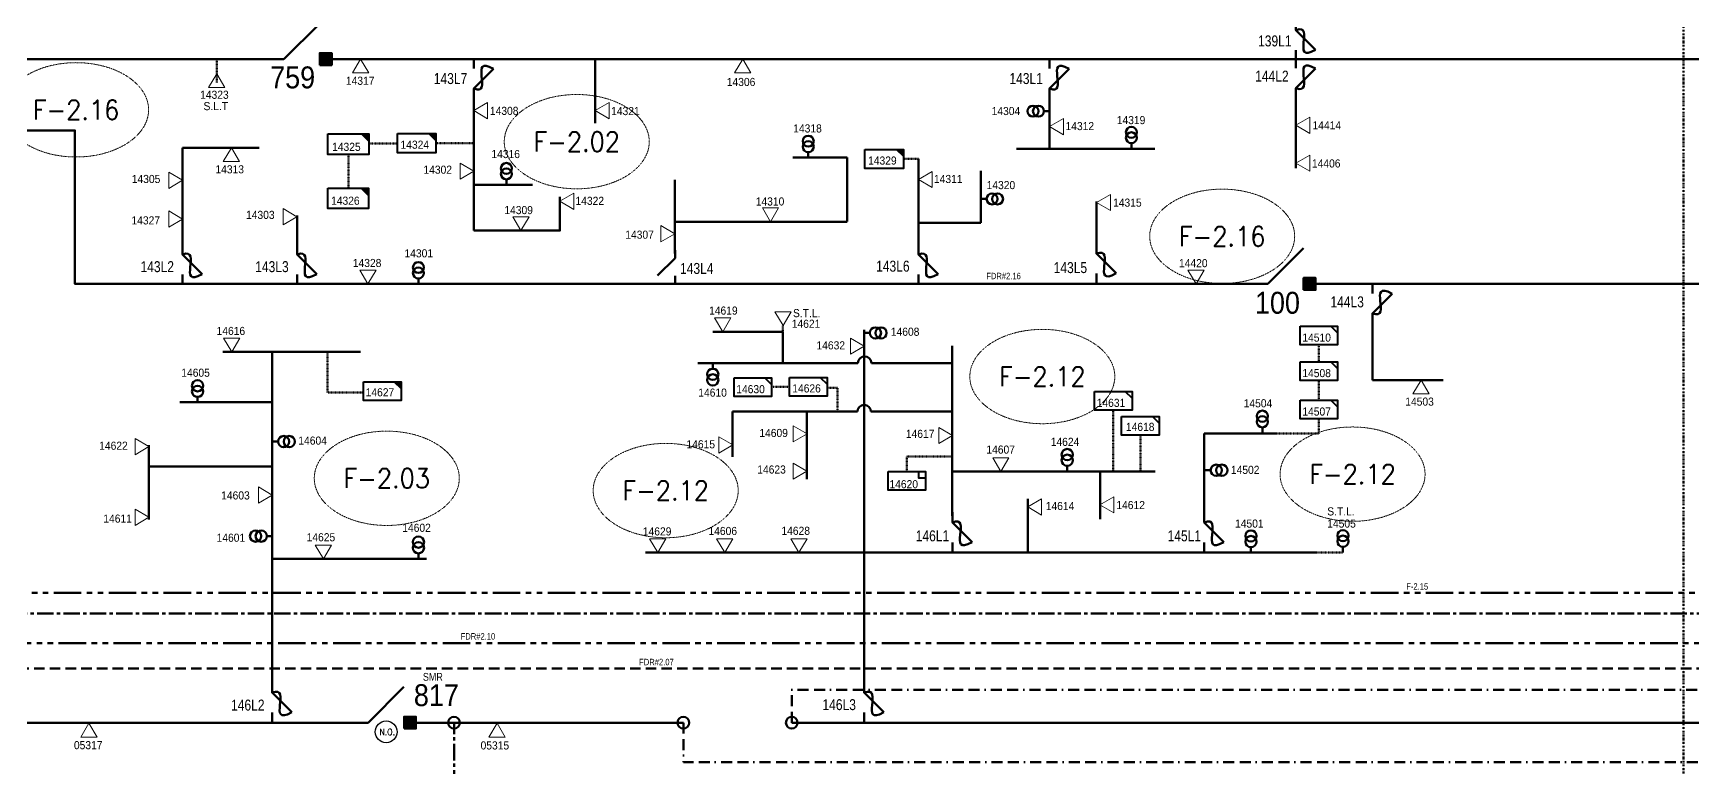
# Model space of a CAD drawing. Header units: metres. Extents: x 65984 to 144644, y -19036 to 23726.
# Drawn here: x 116223 to 116979, y 21419 to 21754 of the extents above; entities that cross this region are included whole.
import ezdxf
from ezdxf.enums import TextEntityAlignment as Align

# ---------------------------------------------------------------- set-up
doc = ezdxf.new("R2010")
doc.units = ezdxf.units.M
doc.header["$MEASUREMENT"] = 0
for name, pattern in [('( Border )', [1.75, 0.5, -0.25, 0.5, -0.25, 0, -0.25]), ('( Center )', [2, 1.25, -0.25, 0.25, -0.25]), ('( Phantom )', [2.5, 1.25, -0.25, 0.25, -0.25, 0.25, -0.25]), ('DGN Style 3', [0.013877, 0, -0.013877]), ('DGN Style 4', [1.6, 0.8, -0.4, 0, -0.4]), ('HIDDEN2', [2381.25, 1587.5, -793.75])]:
    doc.linetypes.add(name, pattern=pattern)
doc.layers.get('0').update_dxf_attribs({"color": 95, "lineweight": 40})
for name, color, linetype, lineweight in [('ABS', 7, 'Continuous', 40), ('ABS NUMBER', 112, 'Continuous', 30), ('d_fco', 5, 'Continuous', 40), ('d_fco text', 95, 'Continuous', 40), ('d_oh branch', 94, 'Continuous', 40), ('d_switch', 95, 'Continuous', 40), ('d_tf', 1, 'Continuous', 40), ('d_tf no', 6, 'Continuous', 40), ('d_tf_200', 1, 'Continuous', 40), ('d_ug cable', 95, 'Continuous', 40), ('d_ug main line', 95, 'Continuous', 40), ('d_ug tf', 1, 'Continuous', 40), ('d_unit sub', 7, 'Continuous', 40), ('FDR  1  16', 234, 'Continuous', 40), ('fedr no', 95, 'Continuous', 40), ('O H MAIN FEEDER', 4, 'Continuous', 100), ('SW N O', 114, 'Continuous', 30)]:
    doc.layers.add(name, color=color, linetype=linetype, lineweight=lineweight)
doc.styles.add('Style-Arial', font='arial.ttf')
doc.styles.add('Style-ENGINEERING', font='ENGINEERING.shx')
doc.styles.add('Style-msdefault', font='msdefault.shx')
doc.styles.add('Style-STANDARD', font='STANDARD.shx')

# ---------------------------------------------------------------- blocks, each defined once
blk = doc.blocks.new('TFU_46')
at = {"layer": 'd_tf_200', "color": 4, "linetype": 'Continuous', "lineweight": 53}
blk.add_line((0, 10), (0, 0), dxfattribs=at)
at = {"layer": 'd_tf_200', "color": 4, "linetype": 'Continuous', "lineweight": 53, "extrusion": (0, 0, -1)}
for centre in [(0, 30), (0, 20)]:
    blk.add_circle(centre, 10, dxfattribs=at)
blk = doc.blocks.new('TF_8')
at = {"color": 0, "linetype": 'ByBlock', "lineweight": -2}
blk.add_line((6.3, 4.95), (9.9, 1.35), dxfattribs=at)
blk.add_3dface([(-10.1, 4.95), (9.9, 4.95), (9.9, -5.05), (-10.1, -5.05)], dxfattribs=at)
blk = doc.blocks.new('exist.us-1000kva')
at = {"color": 0, "linetype": 'ByBlock', "lineweight": -2, "flags": 128}
blk.add_lwpolyline([(40, 12.9), (32.8, 20), (40, 20)], close=True, dxfattribs=at)
at = {"color": 0, "linetype": 'ByBlock', "lineweight": -2, "extrusion": (0, 0, -1)}
blk.add_solid([(-40, 12.9), (-32.8, 20), (-40, 20)], dxfattribs=at)
at = {"color": 0, "linetype": 'ByBlock', "lineweight": -2, "xscale": 2, "yscale": 2}
blk.add_blockref('TF_8', (20.2, 10.1), dxfattribs=at)
blk = doc.blocks.new('TFU_8')
at = {"layer": 'd_tf_200', "color": 9, "linetype": 'Continuous', "lineweight": 53}
blk.add_line((0, 10), (0, 0), dxfattribs=at)
at = {"layer": 'd_tf_200', "color": 9, "linetype": 'Continuous', "lineweight": 53, "extrusion": (0, 0, -1)}
for centre in [(0, 30), (0, 20)]:
    blk.add_circle(centre, 10, dxfattribs=at)
blk = doc.blocks.new('TF3')
at = {"color": 0, "linetype": 'ByBlock', "lineweight": -2}
for p, q in [((11.3, 9), (18.3, 9)), ((18.3, 9), (18.3, 2))]:
    blk.add_line(p, q, dxfattribs=at)
at = {"color": 0, "linetype": 'ByBlock', "lineweight": -2, "flags": 128}
blk.add_lwpolyline([(18.3, 2), (11.3, 2), (11.3, 9)], dxfattribs=at)
at = {"color": 0, "linetype": 'ByBlock', "lineweight": -2}
blk.add_3dface([(-21.7, 9), (18.3, 9), (18.3, -11), (-21.7, -11)], dxfattribs=at)
blk = doc.blocks.new('TFU_47')
at = {"layer": 'd_tf_200', "color": 234, "linetype": 'Continuous', "lineweight": 53}
blk.add_line((0, 10), (0, 0), dxfattribs=at)
for centre in [(0, 30), (0, 20)]:
    blk.add_circle(centre, 10, dxfattribs=at)
blk = doc.blocks.new('ABS2_1_1')
at = {"color": 0, "linetype": 'ByBlock', "lineweight": -2, "ltscale": 500}
for q in [(-29900, 43500), (0, 0)]:
    blk.add_line((0, 13600), q, dxfattribs=at)
at = {"color": 0, "linetype": 'ByBlock', "lineweight": -2, "ltscale": 500, "flags": 128}
for points in [[(5000, 43600), (-5000, 43600), (-5000, 53600), (5000, 53600)], [(3791, 49653), (3791, 49653), (3791, 49653)]]:
    blk.add_lwpolyline(points, close=True, dxfattribs=at)
at = {"color": 0, "linetype": 'ByBlock', "lineweight": -2, "ltscale": 500}
for points in [[(5000, 43600), (-5000, 43600), (5000, 53600), (-5000, 53600)], [(3791, 49653), (3791, 49653), (3791, 49653)]]:
    blk.add_solid(points, dxfattribs=at)
blk = doc.blocks.new('FUSE01')
at = {"color": 0, "linetype": 'ByBlock', "lineweight": -2}
blk.add_line((0, -17.15), (0, -22.55), dxfattribs=at)
at = {"color": 0, "linetype": 'ByBlock', "lineweight": -2, "flags": 128}
blk.add_lwpolyline([(0, 0.05), (0, -5.75), (-11.2, -16.95)], dxfattribs=at)
at = {"color": 0, "linetype": 'ByBlock', "lineweight": -2}
blk.add_open_spline([(-11.2, -16.95), (3.4, -25.35), (-11.6, -1.35), (0, -5.75)], degree=3, dxfattribs=at)
blk = doc.blocks.new('TFU_12')
at = {"layer": 'd_tf_200', "color": 5, "linetype": 'Continuous', "lineweight": 53}
blk.add_line((0, 10), (0, 0), dxfattribs=at)
for centre in [(0, 30), (0, 20)]:
    blk.add_circle(centre, 10, dxfattribs=at)
blk = doc.blocks.new('*U793')
at = {"layer": 'd_fco', "color": 234, "linetype": 'Continuous', "lineweight": 100}
for p, q in [((-8.3, 8.2), (-15.7, 8.2)), ((-8.3, 8.2), (7.9, -8.1)), ((15.7, 8.2), (8.3, 8.2))]:
    blk.add_line(p, q, dxfattribs=at)
blk = doc.blocks.new('*U892')
at = {"layer": 'SW N O', "color": 3}
blk.add_circle((0, 0), 16.8, dxfattribs=at)
at = {"layer": 'SW N O', "color": 3, "style": 'Style-STANDARD'}
blk.add_text('N.O.', height=9.6, dxfattribs=at).set_placement((1.7, -0.2), align=Align.MIDDLE_CENTER)
blk = doc.blocks.new('TRA1_216')
at = {"layer": 'd_tf', "color": 9, "linetype": 'Continuous', "lineweight": 0, "ltscale": 0.00031041, "flags": 128}
blk.add_lwpolyline([(10, -17), (0, 0), (-10, -17)], close=True, dxfattribs=at)
blk = doc.blocks.new('TRA1_215')
at = {"layer": 'd_tf', "color": 9, "linetype": 'Continuous', "lineweight": 0, "ltscale": 0.00031041, "xscale": 1.000046566207833, "yscale": 1.000046566207833, "zscale": 1.000046566207833, "rotation": 180}
blk.add_blockref('TRA1_216', (0, 0), dxfattribs=at)
blk = doc.blocks.new('TRA1_228')
at = {"layer": 'd_tf', "color": 4, "linetype": 'Continuous', "lineweight": 0, "ltscale": 0.00031041, "extrusion": (0, 0, -1), "flags": 128}
blk.add_lwpolyline([(-10, -17), (0, 0), (10, -17)], close=True, dxfattribs=at)
blk = doc.blocks.new('TRA1_227')
at = {"layer": 'd_tf', "color": 4, "linetype": 'Continuous', "lineweight": 0, "ltscale": 0.00031041, "xscale": 1.000046566207833, "yscale": 1.000046566207833, "zscale": 1.000046566207833, "rotation": 180}
blk.add_blockref('TRA1_228', (0, 0), dxfattribs=at)
blk = doc.blocks.new('TRA1_252')
at = {"layer": 'd_tf', "color": 234, "linetype": 'Continuous', "lineweight": 0, "ltscale": 0.00031041, "extrusion": (0, 0, -1), "flags": 128}
blk.add_lwpolyline([(-10, -17), (0, 0), (10, -17)], close=True, dxfattribs=at)
blk = doc.blocks.new('TRA1_251')
at = {"layer": 'd_tf', "color": 234, "linetype": 'Continuous', "lineweight": 0, "ltscale": 0.00031041, "xscale": 1.000046566207833, "yscale": 1.000046566207833, "zscale": 1.000046566207833, "rotation": 180}
blk.add_blockref('TRA1_252', (0, 0), dxfattribs=at)
blk = doc.blocks.new('TRA1_254')
at = {"layer": 'd_tf', "color": 5, "linetype": 'Continuous', "lineweight": 0, "ltscale": 0.00031041, "extrusion": (0, 0, -1), "flags": 128}
blk.add_lwpolyline([(-10, -17), (0, 0), (10, -17)], close=True, dxfattribs=at)
blk = doc.blocks.new('TRA1_253')
at = {"layer": 'd_tf', "color": 5, "linetype": 'Continuous', "lineweight": 0, "ltscale": 0.00031041, "xscale": 1.000046566207833, "yscale": 1.000046566207833, "zscale": 1.000046566207833, "rotation": 180}
blk.add_blockref('TRA1_254', (0, 0), dxfattribs=at)
blk = doc.blocks.new('TRA1_260')
at = {"layer": 'd_tf', "color": 234, "linetype": 'Continuous', "lineweight": 0, "ltscale": 0.000308355, "extrusion": (0, 0, -1), "flags": 128}
blk.add_lwpolyline([(-10, -17), (0, 0), (10, -17)], close=True, dxfattribs=at)
blk = doc.blocks.new('TRA1_259')
at = {"layer": 'd_tf', "color": 234, "linetype": 'Continuous', "lineweight": 0, "ltscale": 0.000308355, "xscale": 1.000046566207833, "yscale": 1.000046566207833, "zscale": 1.000046566207833, "rotation": 180}
blk.add_blockref('TRA1_260', (0, 0), dxfattribs=at)
blk = doc.blocks.new('TRA1_262')
at = {"layer": 'd_tf', "color": 5, "linetype": 'Continuous', "lineweight": 0, "ltscale": 0.000308355, "extrusion": (0, 0, -1), "flags": 128}
blk.add_lwpolyline([(-10, -17), (0, 0), (10, -17)], close=True, dxfattribs=at)
blk = doc.blocks.new('TRA1_261')
at = {"layer": 'd_tf', "color": 5, "linetype": 'Continuous', "lineweight": 0, "ltscale": 0.000308355, "xscale": 1.000046566207833, "yscale": 1.000046566207833, "zscale": 1.000046566207833, "rotation": 180}
blk.add_blockref('TRA1_262', (0, 0), dxfattribs=at)
blk = doc.blocks.new('TRA1_362')
at = {"layer": 'd_tf', "color": 234, "linetype": 'Continuous', "lineweight": 0, "ltscale": 0.000308355, "flags": 128}
blk.add_lwpolyline([(10, -17), (0, 0), (-10, -17)], close=True, dxfattribs=at)
blk = doc.blocks.new('TRA1_361')
at = {"layer": 'd_tf', "color": 234, "linetype": 'Continuous', "lineweight": 0, "ltscale": 0.000308355, "xscale": 1.000046566207833, "yscale": 1.000046566207833, "zscale": 1.000046566207833, "rotation": 180}
blk.add_blockref('TRA1_362', (0, 0), dxfattribs=at)
blk = doc.blocks.new('TRA1_374')
at = {"layer": 'd_tf', "color": 234, "linetype": 'Continuous', "lineweight": 0, "ltscale": 0.000215867, "flags": 128}
blk.add_lwpolyline([(10.1, -17), (0.1, 0), (-9.9, -17)], close=True, dxfattribs=at)
blk = doc.blocks.new('TRA1_373')
at = {"layer": 'd_tf', "color": 234, "linetype": 'Continuous', "lineweight": 0, "ltscale": 0.000215867, "xscale": 1.000046566207833, "yscale": 1.000046566207833, "zscale": 1.000046566207833, "rotation": 180}
blk.add_blockref('TRA1_374', (0, 0), dxfattribs=at)
blk = doc.blocks.new('*U2236')
at = {"layer": 'd_unit sub', "color": 9, "linetype": 'Continuous', "lineweight": 40, "flags": 128}
blk.add_lwpolyline([(20, 10), (20, 2.8), (12.8, 10)], close=True, dxfattribs=at)
at = {"layer": 'd_unit sub', "color": 9, "linetype": 'Continuous', "lineweight": 40, "xscale": 2, "yscale": 2, "rotation": 359.9999999999999}
blk.add_blockref('TF_8', (0.2, 0.1), dxfattribs=at)

msp = doc.modelspace()

# ---------------------------------------------------------------- linework, layer by layer
at = {"layer": 'd_oh branch', "color": 5, "linetype": 'Continuous', "lineweight": 100}
for p, q in [((116479.02, 21741.84), (116479.02, 21712.62)), ((116798.14, 21692.18), (116798.14, 21727.53)), ((116423.71, 21725.91), (116423.71, 21663.65)), ((116685.93, 21724.5), (116685.93, 21700.95)), ((116670.95, 21700.99), (116733.99, 21700.99)), ((116423.71, 21684.53), (116450.4, 21684.53))]:
    msp.add_line(p, q, dxfattribs=at)
at = {"layer": 'd_oh branch', "color": 234, "linetype": 'Continuous', "lineweight": 100}
for p, q in [((116290.99, 21656.33), (116290.99, 21701.41)), ((116290.99, 21701.41), (116325.95, 21701.41)), ((116569.07, 21696.94), (116593.86, 21696.94)), ((116593.86, 21667.84), (116593.86, 21696.94)), ((116626.26, 21696.34), (116626.26, 21656.73)), ((116654.7, 21690.99), (116654.7, 21667.21)), ((116515.28, 21686.87), (116515.28, 21653.22)), ((116707.33, 21676.96), (116707.33, 21655.76)), ((116343.24, 21655.7), (116343.24, 21670.59)), ((116515.28, 21667.72), (116593.86, 21667.72)), ((116654.7, 21667.21), (116626.26, 21667.16)), ((116833.04, 21595.51), (116833.04, 21623.33)), ((116833.04, 21595.51), (116865.21, 21595.51))]:
    msp.add_line(p, q, dxfattribs=at)
at = {"layer": 'd_oh branch', "color": 9, "linetype": 'Continuous', "lineweight": 100}
for p, q in [((116601.53, 21618.49), (116601.53, 21456.09)), ((116641.64, 21611.14), (116641.64, 21533.64)), ((116598.68, 21603.29), (116525.77, 21603.29)), ((116641.64, 21603.29), (116604.87, 21603.29)), ((116541.53, 21581.14), (116541.53, 21560.5)), ((116598.43, 21581.14), (116541.53, 21581.14)), ((116575.38, 21581.14), (116575.38, 21550.4)), ((116641.64, 21581.14), (116604.63, 21581.14)), ((116756.42, 21534.26), (116756.42, 21571.15)), ((116756.42, 21571.15), (116789.37, 21571.15)), ((116641.64, 21553.85), (116734.12, 21553.85)), ((116709.05, 21554.04), (116709.05, 21532.07)), ((116676.13, 21541.41), (116676.13, 21516.93)), ((116501.86, 21516.93), (116807.71, 21516.93))]:
    msp.add_line(p, q, dxfattribs=at)
at = {"layer": 'd_oh branch', "color": 4, "linetype": 'Continuous', "lineweight": 100}
for p, q in [((116372.12, 21608.37), (116309.34, 21608.37)), ((116331.83, 21455.4), (116331.83, 21608.37)), ((116331.83, 21585.41), (116289.85, 21585.41)), ((116275.66, 21532.02), (116275.66, 21565.84)), ((116331.83, 21556.07), (116275.66, 21556.07)), ((116331.83, 21513.98), (116402.19, 21513.98))]:
    msp.add_line(p, q, dxfattribs=at)
at = {"layer": 'd_oh branch', "color": 5, "linetype": 'Continuous', "lineweight": 100, "flags": 128}
msp.add_lwpolyline([(116423.71, 21663.65), (116462.95, 21663.65), (116462.95, 21679.03)], dxfattribs=at)
at = {"layer": 'd_oh branch', "color": 9, "linetype": 'Continuous', "lineweight": 100, "flags": 128}
msp.add_lwpolyline([(116564.42, 21603.29), (116564.42, 21617.58), (116532.58, 21617.58)], dxfattribs=at)
at = {"layer": 'd_oh branch', "color": 9, "linetype": 'Continuous', "lineweight": 100}
for centre, start, end in [((116601.78, 21603.23), 1.09261, 178.90739), ((116601.53, 21581.11), 0.59352, 179.40648)]:
    msp.add_arc(centre, 3.1, start, end, dxfattribs=at)
at = {"layer": 'd_ug cable', "color": 5, "linetype": 'DGN Style 3', "lineweight": 100}
msp.add_line((116306.66, 21731.23), (116306.66, 21741.84), dxfattribs=at)
at = {"layer": 'd_ug cable', "color": 9, "linetype": 'DGN Style 3', "lineweight": 100}
for p, q in [((116564.42, 21617.58), (116564.42, 21620.38)), ((116808.68, 21603.91), (116808.68, 21611.57)), ((116567.56, 21592.41), (116559.36, 21592.41)), ((116808.68, 21586.39), (116808.68, 21595.37)), ((116715, 21553.85), (116715, 21581.83)), ((116727.33, 21570.39), (116727.33, 21553.85)), ((116807.71, 21516.93), (116819.63, 21516.93))]:
    msp.add_line(p, q, dxfattribs=at)
at = {"layer": 'd_ug cable', "color": 9, "linetype": 'HIDDEN2', "lineweight": 158, "ltscale": 0.003}
msp.add_lwpolyline([(118110.74, 21741.67), (118110.74, 21750.34), (117598.02, 21750.34), (117598.02, 21519.97), (117028.33, 21519.97), (117028.33, 21463.98), (115614.73, 21463.98)], dxfattribs=at)
at = {"layer": 'd_ug cable', "color": 5, "linetype": 'DGN Style 3', "lineweight": 100, "flags": 128}
for points in [[(116366.59, 21698.21), (116366.59, 21683.06)], [(116388.9, 21703.4), (116376.31, 21703.4)], [(116423.71, 21703.58), (116406.66, 21703.58)]]:
    msp.add_lwpolyline(points, dxfattribs=at)
at = {"layer": 'd_ug cable', "color": 234, "linetype": 'DGN Style 3', "lineweight": 100, "flags": 128}
msp.add_lwpolyline([(116626.26, 21696.34), (116619.65, 21696.34)], dxfattribs=at)
at = {"layer": 'd_ug cable', "color": 4, "linetype": 'DGN Style 3', "lineweight": 100, "flags": 128}
msp.add_lwpolyline([(116357.11, 21608.37), (116357.11, 21589.83), (116373.51, 21589.82)], dxfattribs=at)
at = {"layer": 'd_ug cable', "color": 9, "linetype": 'DGN Style 3', "lineweight": 100, "flags": 128}
for points in [[(116584.63, 21592.02), (116589.46, 21592.02), (116589.46, 21581.14)], [(116789.37, 21571.15), (116808.68, 21571.15), (116808.68, 21577.85)], [(116620.95, 21553.84), (116620.95, 21560.62), (116641.64, 21560.62)]]:
    msp.add_lwpolyline(points, dxfattribs=at)
at = {"layer": 'd_ug cable', "color": 9, "linetype": '( Border )', "lineweight": 140, "ltscale": 10, "flags": 128}
for points in [[(116568.56, 21439.35), (116568.56, 21454.3), (117081.47, 21454.3)], [(116519.16, 21439.35), (116519.16, 21421.32), (117021.67, 21421.32), (117021.67, 21434.73), (117081.56, 21434.73)]]:
    msp.add_lwpolyline(points, dxfattribs=at)
at = {"layer": 'd_ug main line', "color": 251, "linetype": '( Phantom )', "lineweight": 158, "ltscale": 10, "flags": 128}
msp.add_lwpolyline([(117877.68, 21565.78), (117877.68, 21498.56), (115614.73, 21498.56)], dxfattribs=at)
at = {"layer": 'd_ug main line', "color": 40, "linetype": '( Phantom )', "lineweight": 158, "ltscale": 10, "flags": 128}
msp.add_lwpolyline([(117018.53, 21529.21), (117018.53, 21475.64), (114080.14, 21475.64)], dxfattribs=at)
at = {"layer": 'd_ug tf', "color": 134, "linetype": 'DGN Style 4', "lineweight": 140, "flags": 128}
msp.add_lwpolyline([(116559.62, 20376.8), (116559.62, 20301.65), (116974.8, 20301.65), (116974.8, 22355.48), (125242.66, 22355.48), (125242.66, 22015.01), (125262.38, 22015.01)], dxfattribs=at)
at = {"layer": 'FDR  1  16', "color": 9, "linetype": '( Center )', "lineweight": 158, "ltscale": 6}
msp.add_line((116414.75, 21398.17), (116414.75, 21439.35), dxfattribs=at)
at = {"layer": 'FDR  1  16', "color": 134, "linetype": '( Center )', "lineweight": 158, "ltscale": 6, "flags": 128}
msp.add_lwpolyline([(118008.26, 21489.06), (115614.73, 21489.06)], dxfattribs=at)
at = {"layer": 'fedr no', "color": 82, "linetype": 'DGN Style 3', "lineweight": 13, "true_color": 0x1dc70e}
for centre in [(116242.56, 21718.73), (116470.61, 21704.22), (116764.61, 21661.07), (116682.68, 21597.14), (116384.07, 21550.76), (116824, 21552.65), (116511.12, 21545.16)]:
    msp.add_ellipse(centre, major_axis=(33.02, 0), ratio=0.651175, dxfattribs=at)
at = {"layer": 'O H MAIN FEEDER', "color": 5, "lineweight": 211, "ltscale": 30}
for p, q in [((116106.15, 21741.84), (116331.78, 21741.84)), ((116357.32, 21741.84), (117079.26, 21741.84))]:
    msp.add_line(p, q, dxfattribs=at)
at = {"layer": 'O H MAIN FEEDER', "color": 4, "lineweight": 211, "ltscale": 30}
msp.add_line((116368.71, 21439.35), (115881.64, 21439.35), dxfattribs=at)
at = {"layer": 'O H MAIN FEEDER', "color": 9, "lineweight": 211, "ltscale": 30}
for p, q in [((116519.16, 21439.35), (116397.38, 21439.35)), ((116861.09, 21439.35), (116568.56, 21439.35))]:
    msp.add_line(p, q, dxfattribs=at)
at = {"layer": 'O H MAIN FEEDER', "color": 234, "lineweight": 211, "ltscale": 30, "flags": 128}
for points in [[(115825.94, 21709.35), (116242.01, 21709.35), (116242.01, 21639.35), (116778.88, 21639.35)], [(116805.78, 21639.35), (117010.57, 21639.35)]]:
    msp.add_lwpolyline(points, dxfattribs=at)
at = {"layer": 'O H MAIN FEEDER', "color": 9, "lineweight": 211, "ltscale": 30, "flags": 128}
msp.add_lwpolyline([(116861.09, 21439.35), (117049.15, 21439.35), (117049.15, 21468.39), (117081.47, 21468.39)], dxfattribs=at)
at = {"layer": 'O H MAIN FEEDER', "color": 9, "lineweight": 211, "ltscale": 0.488306}
for centre in [(116414.68, 21439.35), (116519.16, 21439.35), (116568.56, 21439.35)]:
    msp.add_circle(centre, 2.66, dxfattribs=at)

# ---------------------------------------------------------------- block references
at = {"layer": 'ABS', "color": 7, "linetype": 'Continuous', "lineweight": 211, "ltscale": 0.812883, "xscale": 0.0005446322480400587, "yscale": 0.0005446322480400587, "zscale": 0.000360672857092237, "rotation": 269.9999999999997}
for p in [(116329.83, 21741.84), (116777.93, 21639.35)]:
    msp.add_blockref('ABS2_1_1', p, dxfattribs=at)
at = {"layer": 'ABS', "color": 2, "linetype": 'Continuous', "lineweight": 211, "ltscale": 0.812883, "xscale": 0.0005446322480400587, "yscale": 0.0005446322480400587, "zscale": 0.000360672857092237, "rotation": 269.9999999999997}
msp.add_blockref('ABS2_1_1', (116368.19, 21439.35), dxfattribs=at)
at = {"layer": 'd_fco', "color": 5, "linetype": 'Continuous', "lineweight": 100, "xscale": 0.8, "zscale": 0.1205302691593963}
for p, yscale, rotation in [((116798.14, 21759.67), -0.8000000000000002, 180.0000849144932), ((116423.71, 21723.8), 0.8, 179.9999150855068), ((116685.93, 21723.8), 0.8, 179.9999150855068), ((116798.14, 21724), 0.8, 179.9999150855068)]:
    msp.add_blockref('FUSE01', p, dxfattribs=dict(at, yscale=yscale, rotation=rotation))
at = {"layer": 'd_fco', "color": 234, "linetype": 'Continuous', "lineweight": 100}
for name, p, xscale, yscale, zscale, rotation in [('FUSE01', (116290.99, 21657.39), 0.8, -0.8000000000000002, 0.1205302691593963, 180.0000849144932), ('FUSE01', (116343.24, 21657.39), 0.8, -0.8000000000000002, 0.1205302691593963, 180.0000849144932), ('*U793', (116511.4, 21647.06), 0.4899999999999999, 0.4899999999999999, 0.4899999999999999, 270), ('FUSE01', (116626.26, 21657.39), 0.8, -0.8000000000000002, 0.1205302691593963, 180.0000849144932), ('FUSE01', (116707.33, 21657.78), 0.8, -0.8000000000000002, 0.1205302691593963, 180.0000849144932), ('FUSE01', (116833.04, 21621.31), 0.8, 0.8, 0.1205302691593963, 179.9999150855068)]:
    msp.add_blockref(name, p, dxfattribs=dict(at, xscale=xscale, yscale=yscale, zscale=zscale, rotation=rotation))
at = {"layer": 'd_fco', "color": 9, "linetype": 'Continuous', "lineweight": 100, "xscale": 0.8, "yscale": -0.8000000000000002, "zscale": 0.1205302691593963, "rotation": 180.0000849144932}
for p in [(116641.7, 21535.24), (116756.42, 21535.24), (116601.53, 21457.66)]:
    msp.add_blockref('FUSE01', p, dxfattribs=at)
at = {"layer": 'd_fco', "color": 4, "linetype": 'Continuous', "lineweight": 100, "xscale": 0.8, "yscale": -0.8000000000000002, "zscale": 0.1205302691593963, "rotation": 180.0000849144932}
msp.add_blockref('FUSE01', (116331.83, 21457.66), dxfattribs=at)
at = {"layer": 'd_tf', "color": 5, "linetype": 'Continuous', "lineweight": 0, "ltscale": 0.000308355, "xscale": 0.37, "yscale": 0.37, "zscale": 0.37, "rotation": 179.9999999999999}
msp.add_blockref('TRA1_261', (116306.64, 21735.13), dxfattribs=at)
at = {"layer": 'd_tf', "color": 5, "linetype": 'Continuous', "lineweight": 0, "ltscale": 0.00031041, "xscale": 0.37, "yscale": 0.37, "zscale": 0.37, "rotation": 180}
for p in [(116372.14, 21741.83), (116546.2, 21741.83)]:
    msp.add_blockref('TRA1_253', p, dxfattribs=at)
at = {"layer": 'd_tf', "color": 5, "linetype": 'Continuous', "lineweight": 0, "ltscale": 0.000308355, "extrusion": (0, 0, -1), "xscale": 0.37, "yscale": 0.37, "zscale": 0.37, "rotation": 89.99999999999993}
for p in [(-116423.74, 21718.36), (-116479.05, 21718.36), (-116462.94, 21677.03)]:
    msp.add_blockref('TRA1_261', p, dxfattribs=at)
at = {"layer": 'd_tf', "color": 5, "linetype": 'Continuous', "lineweight": 0, "ltscale": 0.00031041, "extrusion": (0, 0, -1), "xscale": 0.37, "yscale": 0.37, "zscale": 0.37}
for p, rotation in [((-116686.02, 21711.1), 89.99999999999993), ((-116798.23, 21711.71), 89.99999999999993), ((-116798.23, 21694.42), 89.99999999999993), ((-116423.74, 21690.79), 269.9999999999999), ((-116445.19, 21663.66), 359.9999999999999)]:
    msp.add_blockref('TRA1_253', p, dxfattribs=dict(at, rotation=rotation))
at = {"layer": 'd_tf', "color": 234, "linetype": 'Continuous', "lineweight": 0, "ltscale": 0.000308355}
for name, p, xscale, yscale, zscale, rotation in [('TRA1_259', (116313.32, 21701.39), 0.37, 0.37, 0.37, 179.9999999999999), ('TRA1_361', (116558.85, 21667.73), 0.3700000000000001, 0.3700000000000001, 0.3700000000000001, 359.9997771946296), ('TRA1_361', (116515.25, 21662.27), 0.3700000000000001, 0.3700000000000001, 0.3700000000000001, 89.99977719462954)]:
    msp.add_blockref(name, p, dxfattribs=dict(at, xscale=xscale, yscale=yscale, zscale=zscale, rotation=rotation))
at = {"layer": 'd_tf', "color": 234, "linetype": 'Continuous', "lineweight": 0, "ltscale": 0.00031041, "extrusion": (0, 0, -1), "xscale": 0.37, "yscale": 0.37, "zscale": 0.37}
for p, rotation in [((-116291.02, 21686.6), 269.9999999999999), ((-116707.43, 21676.49), 89.99999999999993), ((-116291.02, 21668.96), 269.9999999999999), ((-116375.52, 21639.36), 359.9999999999999), ((-116752.72, 21639.36), 359.9999999999999)]:
    msp.add_blockref('TRA1_251', p, dxfattribs=dict(at, rotation=rotation))
at = {"layer": 'd_tf', "color": 234, "linetype": 'Continuous', "lineweight": 0, "ltscale": 0.000308355, "extrusion": (0, 0, -1), "xscale": 0.37, "yscale": 0.37, "zscale": 0.37, "rotation": 89.99999999999993}
msp.add_blockref('TRA1_259', (-116626.27, 21686.97), dxfattribs=at)
at = {"layer": 'd_tf', "color": 234, "linetype": 'Continuous', "lineweight": 0, "ltscale": 0.000215867, "xscale": 0.3700000000000001, "yscale": 0.3700000000000001, "zscale": 0.3700000000000001, "rotation": 89.99998481305583}
msp.add_blockref('TRA1_373', (116343.15, 21670.03), dxfattribs=at)
at = {"layer": 'd_tf', "color": 9, "linetype": 'Continuous', "lineweight": 0, "ltscale": 0.00031041, "extrusion": (0, 0, -1), "xscale": 0.37, "yscale": 0.37, "zscale": 0.37}
for p, rotation in [((-116537.11, 21617.59), 8.667136257715645e-11), ((-116564.58, 21620.39), 8.667136257715645e-11), ((-116601.53, 21610.99), 269.9999999999999), ((-116541.65, 21565.96), 269.9999999999999), ((-116575.5, 21571.04), 269.9999999999999), ((-116641.76, 21570.25), 269.9999999999999), ((-116575.41, 21554.02), 269.9999999999999), ((-116663.8, 21553.86), 359.9999999999999), ((-116507.52, 21516.94), 359.9999999999999), ((-116538.04, 21516.94), 359.9999999999999), ((-116571.83, 21516.94), 359.9999999999999), ((-116434.3, 21439.1), 180)]:
    msp.add_blockref('TRA1_215', p, dxfattribs=dict(at, rotation=rotation))
at = {"layer": 'd_tf', "color": 4, "linetype": 'Continuous', "lineweight": 0, "ltscale": 0.00031041, "extrusion": (0, 0, -1), "xscale": 0.37, "yscale": 0.37, "zscale": 0.37}
for p, rotation in [((-116313.46, 21608.38), 359.9999999999999), ((-116275.69, 21565.21), 269.9999999999999), ((-116331.86, 21543.14), 269.9999999999999), ((-116275.69, 21533), 269.9999999999999), ((-116355.2, 21513.99), 359.9999999999999), ((-116248.42, 21439.1), 180)]:
    msp.add_blockref('TRA1_227', p, dxfattribs=dict(at, rotation=rotation))
at = {"layer": 'd_tf', "color": 234, "linetype": 'Continuous', "lineweight": 0, "ltscale": 0.00031041, "xscale": 0.37, "yscale": 0.37, "zscale": 0.37, "rotation": 179.9997501617508}
msp.add_blockref('TRA1_251', (116855.18, 21595.5), dxfattribs=at)
at = {"layer": 'd_tf', "color": 9, "linetype": 'Continuous', "lineweight": 0, "ltscale": 0.00031041, "xscale": 0.37, "yscale": 0.37, "zscale": 0.37, "rotation": 269.9997501617507}
for p in [(116676.01, 21537.7), (116708.93, 21538.68)]:
    msp.add_blockref('TRA1_215', p, dxfattribs=at)
at = {"layer": 'd_tf_200', "color": 5, "linetype": 'Continuous', "lineweight": 53, "xscale": 0.25, "yscale": 0.25, "zscale": 0.25}
for p, rotation in [((116685.93, 21718.12), 89.99999999999984), ((116723.26, 21700.99), 359.9998173401021), ((116438.58, 21684.53), 359.9999999999999)]:
    msp.add_blockref('TFU_12', p, dxfattribs=dict(at, rotation=rotation))
at = {"layer": 'd_tf_200', "color": 234, "linetype": 'Continuous', "lineweight": 53, "xscale": 0.2500000000000001, "yscale": 0.2500000000000001, "zscale": 0.2500000000000001}
for p, rotation in [((116576.04, 21696.94), 0.0001871742572979038), ((116398.5, 21639.35), 0.0001871742572540315)]:
    msp.add_blockref('TFU_47', p, dxfattribs=dict(at, rotation=rotation))
at = {"layer": 'd_tf_200', "color": 234, "linetype": 'Continuous', "lineweight": 53, "extrusion": (0, 0, -1), "xscale": 0.25, "yscale": 0.25, "zscale": 0.25, "rotation": 89.99999999999986}
msp.add_blockref('TFU_47', (-116654.81, 21678.12), dxfattribs=at)
at = {"layer": 'd_tf_200', "color": 9, "linetype": 'Continuous', "lineweight": 53}
for p, xscale, yscale, zscale, rotation in [((116601.53, 21617.01), 0.2560573599939431, 0.2560573599939431, 0.2560573599939431, 269.9999999999998), ((116777.72, 21516.79), 0.2560573599939427, 0.2560573599939427, 0.2560573599939427, 359.9999999999997), ((116819.63, 21516.93), 0.2560573599939427, 0.2560573599939427, 0.2560573599939427, 359.9999999999997)]:
    msp.add_blockref('TFU_8', p, dxfattribs=dict(at, xscale=xscale, yscale=yscale, zscale=zscale, rotation=rotation))
at = {"layer": 'd_tf_200', "color": 9, "linetype": 'Continuous', "lineweight": 53, "extrusion": (0, 0, -1)}
for p, xscale, yscale, zscale, rotation in [((-116532.59, 21603.29), 0.256057359993943, 0.256057359993943, 0.256057359993943, 179.9999999999999), ((-116782.91, 21571.39), 0.2560573599939431, 0.2560573599939431, 0.2560573599939431, 359.9999999999999), ((-116694.05, 21553.88), 0.256057359993943, 0.256057359993943, 0.256057359993943, 0.0001909223797345774), ((-116756.77, 21554.43), 0.256057359993943, 0.256057359993943, 0.256057359993943, 90.00018147995956)]:
    msp.add_blockref('TFU_8', p, dxfattribs=dict(at, xscale=xscale, yscale=yscale, zscale=zscale, rotation=rotation))
at = {"layer": 'd_tf_200', "color": 4, "linetype": 'Continuous', "lineweight": 53}
for p, xscale, yscale, zscale, rotation in [((116297.91, 21585.26), 0.256057359993943, 0.256057359993943, 0.256057359993943, 359.9999999999999), ((116331.99, 21567.49), 0.256057359993943, 0.256057359993943, 0.256057359993943, 269.9999999999999), ((116332.01, 21524.38), 0.2560573599939434, 0.2560573599939434, 0.2560573599939434, 89.99999999999984), ((116398.51, 21513.98), 0.2560573599939434, 0.2560573599939434, 0.2560573599939434, 359.9999999999999)]:
    msp.add_blockref('TFU_46', p, dxfattribs=dict(at, xscale=xscale, yscale=yscale, zscale=zscale, rotation=rotation))
at = {"layer": 'd_unit sub', "color": 5, "linetype": 'Continuous', "lineweight": 40, "zscale": 0.4182270213234398, "rotation": 359.9999999999999}
for p, xscale, yscale in [((116357.16, 21698.42), 0.4700000300051843, 0.4700000300051843), ((116388.9, 21699.2), 0.4374263657321401, 0.4374263657321401), ((116357.16, 21673.78), 0.4642356090562068, 0.4642356090562068)]:
    msp.add_blockref('exist.us-1000kva', p, dxfattribs=dict(at, xscale=xscale, yscale=yscale))
at = {"layer": 'd_unit sub', "color": 234, "linetype": 'Continuous', "lineweight": 40, "xscale": 0.4374263657321401, "yscale": 0.4374263657321401, "zscale": 0.4182270213234398, "rotation": 359.9999999999999}
msp.add_blockref('exist.us-1000kva', (116601.89, 21691.95), dxfattribs=at)
at = {"layer": 'd_unit sub', "color": 9, "linetype": 'Continuous', "lineweight": 40, "xscale": 0.4267622666565712, "yscale": 0.4267622666565712, "zscale": 0.4267622666565712}
for p in [(116808.67, 21615.85), (116808.67, 21599.65), (116550.82, 21592.32), (116715, 21586.1), (116808.67, 21582.13)]:
    msp.add_blockref('*U2236', p, dxfattribs=at)
at = {"layer": 'd_unit sub', "color": 4, "linetype": 'Continuous', "lineweight": 40, "xscale": 0.4267622666565712, "yscale": 0.4267622666565712, "zscale": 0.4267622666565712, "rotation": 359.9999999999999}
msp.add_blockref('exist.us-1000kva', (116373.51, 21586.23), dxfattribs=at)
at = {"layer": 'd_unit sub', "color": 9, "linetype": 'Continuous', "lineweight": 40, "rotation": 359.9999999999999}
for name, p, xscale, yscale, zscale in [('TF_8', (116576.18, 21592.45), 0.8535245333131425, 0.8535245333131425, 0.4267622666565712), ('TF_8', (116727.42, 21574.7), 0.8535245333131425, 0.8535245333131425, 0.4267622666565712), ('TF3', (116621.66, 21550), 0.4266530155163069, 0.4266530155163069, 0.1300771388769227)]:
    msp.add_blockref(name, p, dxfattribs=dict(at, xscale=xscale, yscale=yscale, zscale=zscale))
at = {"layer": 'SW N O', "color": 3, "xscale": 0.2950694635422144, "yscale": 0.2950694635422144, "zscale": 0.2950694635422144}
msp.add_blockref('*U892', (116383.79, 21435.16), dxfattribs=at)

# ---------------------------------------------------------------- texts
at = {"layer": 'ABS NUMBER', "color": 7, "lineweight": 140, "style": 'Style-Arial', "width": 0.88}
for s, p in [('759', (116330.94, 21738.51)), ('100', (116779.53, 21635.77))]:
    msp.add_text(s, height=10, dxfattribs=at).set_placement(p, align=Align.TOP_LEFT)
at = {"layer": 'ABS NUMBER', "color": 2, "lineweight": 140, "style": 'Style-Arial', "width": 0.88}
msp.add_text('817', height=10, dxfattribs=at).set_placement((116396.41, 21456.89), align=Align.TOP_LEFT)
at = {"layer": 'd_fco text', "color": 5, "linetype": 'Continuous', "lineweight": 80, "style": 'Style-msdefault', "width": 0.82}
msp.add_text('139L1', height=5, rotation=0.03376, dxfattribs=at).set_placement((116780.96, 21752.64), align=Align.TOP_LEFT)
for s, p in [('143L7', (116405.48, 21730.49)), ('143L1', (116667.69, 21730.49)), ('144L2', (116779.63, 21731.59))]:
    msp.add_text(s, height=5, rotation=359.96624, dxfattribs=at).set_placement(p)
at = {"layer": 'd_fco text', "color": 234, "linetype": 'Continuous', "lineweight": 80, "style": 'Style-msdefault', "width": 0.82}
for s, p in [('143L2', (116271.9, 21649.73)), ('143L3', (116324.15, 21649.73)), ('143L4', (116517.66, 21648.92)), ('143L6', (116606.97, 21649.96)), ('143L5', (116687.84, 21649.3)), ('144L3', (116813.92, 21633.67))]:
    msp.add_text(s, height=5, rotation=0.03376, dxfattribs=at).set_placement(p, align=Align.TOP_LEFT)
at = {"layer": 'd_fco text', "color": 9, "linetype": 'Continuous', "lineweight": 80, "style": 'Style-msdefault', "width": 0.82}
for s, p in [('146L1', (116625.02, 21527.02)), ('145L1', (116739.74, 21527.02)), ('146L3', (116582.53, 21450.06))]:
    msp.add_text(s, height=5, rotation=0.03376, dxfattribs=at).set_placement(p, align=Align.TOP_LEFT)
at = {"layer": 'd_fco text', "color": 4, "linetype": 'Continuous', "lineweight": 80, "style": 'Style-msdefault', "width": 0.82}
msp.add_text('146L2', height=5, rotation=0.03376, dxfattribs=at).set_placement((116313.14, 21449.86), align=Align.TOP_LEFT)
at = {"layer": 'd_switch', "color": 2, "linetype": 'Continuous', "lineweight": 30, "style": 'Style-msdefault', "width": 0.857143}
msp.add_text('FDR#2.16', height=2.92, dxfattribs=at).set_placement((116657.15, 21644.44), align=Align.TOP_LEFT)
at = {"layer": 'd_switch', "color": 7, "linetype": 'Continuous', "lineweight": 13, "style": 'Style-msdefault', "width": 0.857143}
for s, p in [('F-2.15', (116848.46, 21502.93)), ('FDR#2.10', (116417.73, 21480.16)), ('FDR#2.07', (116499.04, 21468.46))]:
    msp.add_text(s, height=2.92, dxfattribs=at).set_placement(p, align=Align.TOP_LEFT)
at = {"layer": 'd_switch', "color": 1, "linetype": 'Continuous', "lineweight": 30, "style": 'Style-ENGINEERING', "width": 0.857143}
msp.add_text('SMR', height=3.568, rotation=0.00263, dxfattribs=at).set_placement((116400.52, 21462.03), align=Align.TOP_LEFT)
at = {"layer": 'd_tf no', "color": 5, "linetype": 'Continuous', "lineweight": 40, "style": 'Style-msdefault', "width": 0.945946}
for s, p in [('14323', (116299.04, 21727.45)), ('14317', (116365.45, 21733.83)), ('14306', (116538.95, 21733.29)), ('S.L.T', (116300.6, 21722.28)), ('14308', (116431.05, 21720.11)), ('14321', (116486.27, 21720.02)), ('14304', (116659.6, 21720.04)), ('14312', (116693.25, 21713.17)), ('14414', (116805.76, 21713.53)), ('14324', (116390.33, 21704.7)), ('14325', (116359.16, 21703.71)), ('14316', (116431.72, 21700.43)), ('14302', (116400.77, 21693.3)), ('14406', (116805.5, 21696.14)), ('14326', (116358.69, 21679.15)), ('14309', (116437.63, 21674.88)), ('14322', (116470.03, 21679.1))]:
    msp.add_text(s, height=3.7, dxfattribs=at).set_placement(p, align=Align.TOP_LEFT)
at = {"layer": 'd_tf no', "color": 234, "linetype": 'Continuous', "lineweight": 40, "style": 'Style-msdefault', "width": 0.945946}
for s, p in [('14318', (116569.22, 21712.1)), ('14329', (116603.32, 21697.46)), ('14305', (116267.91, 21689.06)), ('14311', (116633.32, 21689.06)), ('14320', (116657.31, 21686.27)), ('14310', (116552.14, 21678.81)), ('14315', (116714.91, 21678.28)), ('14327', (116267.78, 21670.19)), ('14303', (116319.96, 21672.69)), ('14307', (116492.72, 21663.67)), ('14301', (116392.14, 21655.17)), ('14328', (116368.6, 21650.77)), ('14420', (116744.94, 21650.69)), ('14503', (116848.01, 21587.57))]:
    msp.add_text(s, height=3.7, dxfattribs=at).set_placement(p, align=Align.TOP_LEFT)
at = {"layer": 'd_tf no', "color": 5, "linetype": 'Continuous', "lineweight": 40, "style": 'Style-msdefault', "width": 0.945946}
msp.add_text('14319', height=3.7, dxfattribs=at).set_placement((116729.61, 21715.9), align=Align.TOP_RIGHT)
at = {"layer": 'd_tf no', "color": 234, "linetype": 'Continuous', "lineweight": 40, "style": 'Style-msdefault', "width": 0.945946}
msp.add_text('14313', height=3.7, dxfattribs=at).set_placement((116306.02, 21689.76))
at = {"layer": 'd_tf no', "color": 9, "linetype": 'Continuous', "lineweight": 40, "style": 'Style-msdefault', "width": 0.945946}
for s, p in [('14619', (116530.89, 21625.37)), ('05315', (116426.8, 21427.13))]:
    msp.add_text(s, height=3.7, dxfattribs=at).set_placement(p)
for s, p in [('14621', (116568.55, 21623.05)), ('S.T.L.', (116569.12, 21627.91)), ('14608', (116613.68, 21619.42)), ('14510', (116801.13, 21616.75)), ('14632', (116579.81, 21613.22)), ('14508', (116801.13, 21600.56)), ('14610', (116525.97, 21591.67)), ('14630', (116543.27, 21593.23)), ('14626', (116568.78, 21593.59)), ('14631', (116707.45, 21587.01)), ('14504', (116774.41, 21586.8)), ('14618', (116720.76, 21576.05)), ('14507', (116801.13, 21583.04)), ('14615', (116520.59, 21568.12)), ('14609', (116553.79, 21573.27)), ('14617', (116620.52, 21572.88)), ('14624', (116686.51, 21569.23)), ('14607', (116657.2, 21565.7)), ('14623', (116552.84, 21556.61)), ('14502', (116768.58, 21556.45)), ('14620', (116613.05, 21549.92)), ('14612', (116716.41, 21540.42)), ('14501', (116770.47, 21531.97)), ('S.T.L.', (116812.47, 21537.52)), ('14505', (116812.47, 21531.97)), ('14629', (116500.71, 21528.4)), ('14606', (116530.61, 21528.6)), ('14628', (116563.84, 21528.67))]:
    msp.add_text(s, height=3.7, dxfattribs=at).set_placement(p, align=Align.TOP_LEFT)
at = {"layer": 'd_tf no', "color": 4, "linetype": 'Continuous', "lineweight": 40, "style": 'Style-msdefault', "width": 0.945946}
for s, p in [('14616', (116306.54, 21619.79)), ('14605', (116290.47, 21600.74)), ('14627', (116374.46, 21591.82)), ('14604', (116343.79, 21569.8)), ('14622', (116253.08, 21567.47)), ('14603', (116308.64, 21544.8)), ('14611', (116254.96, 21534.24)), ('14601', (116306.55, 21525.52)), ('14625', (116347.57, 21525.74)), ('14602', (116391.13, 21530.05))]:
    msp.add_text(s, height=3.7, dxfattribs=at).set_placement(p, align=Align.TOP_LEFT)
at = {"layer": 'd_tf no', "color": 9, "linetype": 'Continuous', "lineweight": 40, "style": 'Style-msdefault', "width": 0.945946}
msp.add_text('14614', height=3.7, dxfattribs=at).set_placement((116697.27, 21539.98), align=Align.TOP_RIGHT)
at = {"layer": 'd_tf no', "color": 4, "linetype": 'Continuous', "lineweight": 40, "style": 'Style-msdefault', "width": 0.945946}
msp.add_text('05317', height=3.7, dxfattribs=at).set_placement((116241.56, 21427.25))
at = {"layer": 'fedr no', "color": 6, "linetype": 'Continuous', "lineweight": 40, "char_height": 8.852, "attachment_point": 5, "style": 'Style-STANDARD'}
for s, insert in [('F-2.16', (116242.56, 21718.73)), ('F-2.02', (116470.61, 21704.22)), ('F-2.16', (116764.61, 21661.07)), ('F-2.12', (116682.68, 21597.14)), ('F-2.03', (116384.07, 21550.76)), ('F-2.12', (116824, 21552.65)), ('F-2.12', (116511.12, 21545.16))]:
    msp.add_mtext(s, dxfattribs=dict(at, insert=insert))

doc.saveas('drawing.dxf')
